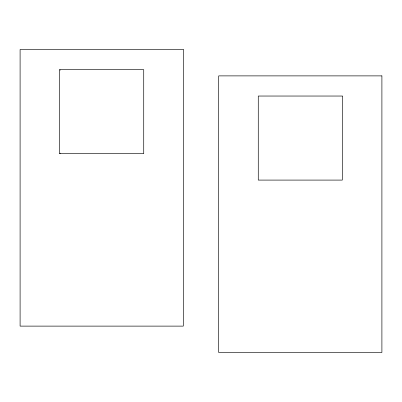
<?xml version="1.0" encoding="UTF-8"?>
<svg xmlns="http://www.w3.org/2000/svg" width="402" height="402" viewBox="0 0 402 402"><rect width="100%" height="100%" fill="white"/><g stroke="black" fill="none" stroke-linecap="round" stroke-linejoin="round"><path stroke-width="0.6" d="M59.677 153.695L143.725 153.695L143.725 69.646L59.677 69.646L59.677 153.695L60.25 153.122M59.677 69.646L60.25 70.214M183.302 49.491L20.1 49.491L20.1 326.117L183.302 326.117L183.302 49.491M381.9 75.883L218.698 75.883L218.698 352.509L381.9 352.509L381.9 75.883M342.323 96.038L258.275 96.038L258.275 180.091L342.323 180.091L342.323 96.038"/></g></svg>
